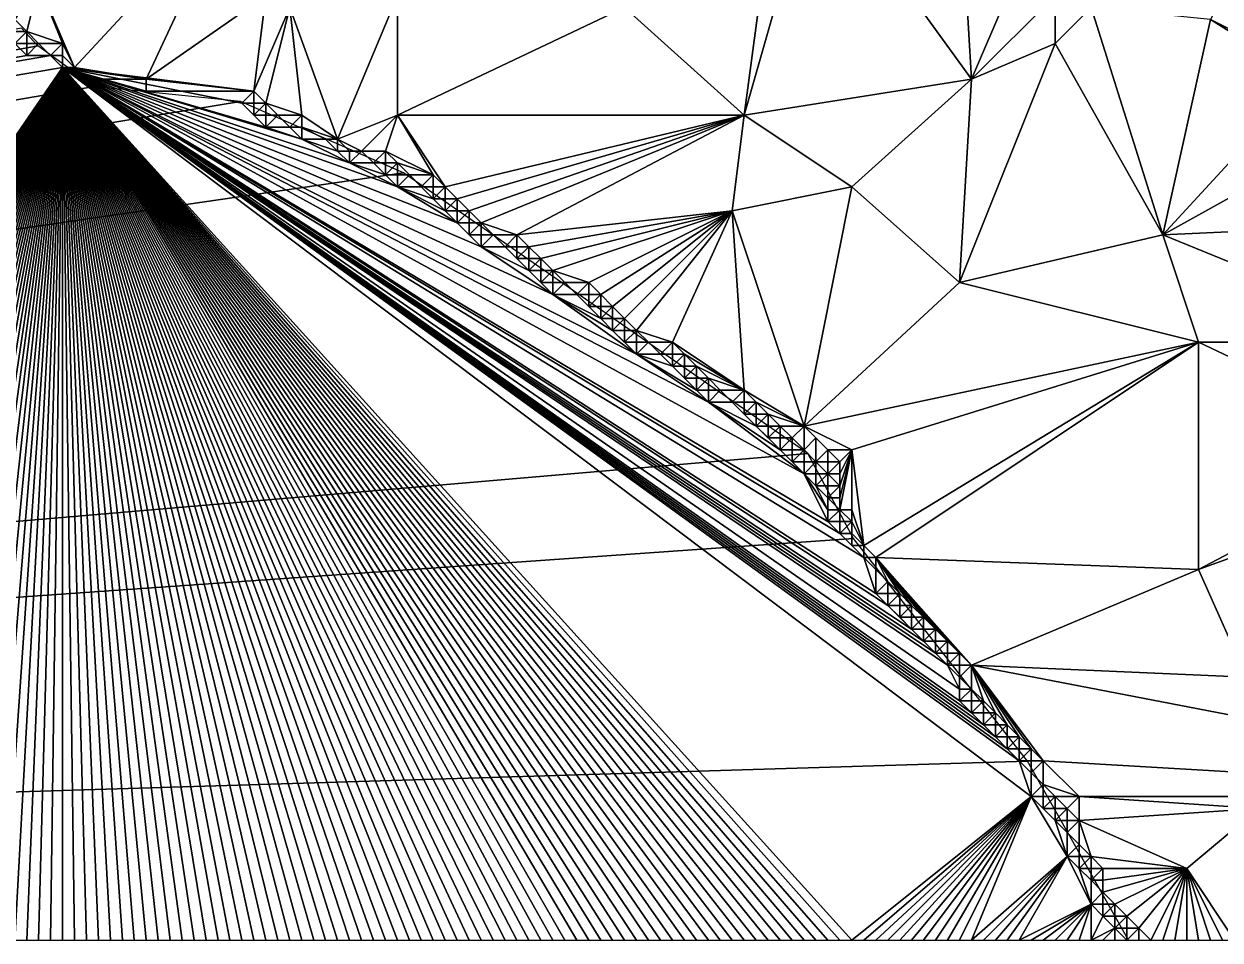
# Model space of a CAD drawing. Header units: metres. Extents: x -1103 to 901, y -902 to 905.
# Drawn here: x 243.5 to 443.6, y -900 to -746.7 of the extents above; entities that cross this region are included whole.
import ezdxf

# ---------------------------------------------------------------- set-up
doc = ezdxf.new("R2010")
doc.units = ezdxf.units.M
for name, color, linetype in [('OSM_TERRAIN', 3, 'CONTINUOUS'), ('OSM_WATER_OUTLINES', 4, 'CONTINUOUS'), ('OSM_WATER_SURFACE', 5, 'CONTINUOUS')]:
    doc.layers.add(name, color=color, linetype=linetype)

msp = doc.modelspace()

# ---------------------------------------------------------------- linework, layer by layer
at = {"layer": 'OSM_TERRAIN'}
for points in [[(-604, -696), (-594, -778), (284, -194)], [(-594, -778), (-580, -894), (284, -194)], [(-580, -894), (254, -620), (284, -194)], [(-580, -894), (208, -704), (254, -620)], [(364, -762, 6.19), (402, -756, 10.11), (376, -720, 8.8)], [(364, -762, 6.19), (376, -720, 8.8), (368, -732, 7.96)], [(376, -720, 8.8), (402, -756, 10.11), (400, -722, 10.11)], [(402, -756, 10.11), (414, -728, 11.43), (400, -722, 10.11)], [(252, -754, 1.93), (278, -726, 2.69), (246, -740, 1.74)], [(252, -754, 1.93), (264, -756, 2.38), (278, -726, 2.69)], [(264, -756, 2.38), (284, -742, 3.2), (278, -726, 2.69)], [(402, -756, 10.11), (416, -742, 11.78), (414, -728, 11.43)], [(344, -744, 5.12), (364, -762, 6.19), (368, -732, 7.96)], [(442, -746, 11.42), (450, -750, 10.6), (446, -738, 10.57)], [(244, -748, 1.63), (246, -740, 1.74), (242, -746, 1.56)], [(244, -748, 1.63), (250, -750, 1.84), (246, -740, 1.74)], [(246, -740, 1.74), (250, -750, 1.84), (252, -754, 1.93)], [(282, -758, 3.1), (284, -742, 3.2), (264, -756, 2.38)], [(282, -758, 3.1), (288, -744, 3.88), (284, -742, 3.2)], [(288, -744, 3.88), (296, -766, 2.73), (306, -742, 4)], [(296, -766, 2.73), (306, -762, 3.07), (306, -742, 4)], [(306, -762, 3.07), (344, -744, 5.12), (306, -742, 4)], [(416, -750, 11.29), (416, -742, 11.78), (402, -756, 10.11)], [(416, -750, 11.29), (422, -744, 11.88), (416, -742, 11.78)], [(282, -758, 3.1), (284, -760, 3.13), (288, -744, 3.88)], [(284, -760, 3.13), (290, -762, 2.88), (288, -744, 3.88)], [(290, -762, 2.88), (296, -766, 2.73), (288, -744, 3.88)], [(306, -762, 3.07), (364, -762, 6.19), (344, -744, 5.12)], [(416, -750, 11.29), (434, -782, 10), (422, -744, 11.88)], [(422, -744, 11.88), (434, -782, 10), (442, -746, 11.42)], [(242, -748), (244, -748, 1.63), (242, -746, 1.56)], [(442, -746, 11.42), (434, -782, 10), (458, -756, 9.96)], [(442, -746, 11.42), (458, -756, 9.96), (450, -750, 10.6)], [(242, -750), (244, -750), (244, -748, 1.63)], [(242, -750), (244, -748, 1.63), (242, -748)], [(244, -750), (246, -750, 1.71), (244, -748, 1.63)], [(246, -750, 1.71), (250, -750, 1.84), (244, -748, 1.63)], [(-580, -894), (244, -752), (242, -750)], [(244, -752), (244, -750), (242, -750)], [(244, -752), (246, -750, 1.71), (244, -750)], [(244, -752), (248, -752), (246, -750, 1.71)], [(248, -752), (250, -750, 1.84), (246, -750, 1.71)], [(248, -752), (250, -752, 1.85), (250, -750, 1.84)], [(250, -752, 1.85), (252, -754, 1.93), (250, -750, 1.84)], [(400, -790, 9.97), (434, -782, 10), (416, -750, 11.29)], [(400, -790, 9.97), (416, -750, 11.29), (402, -756, 10.11)], [(-580, -894), (250, -754), (248, -752)], [(-580, -894), (248, -752), (244, -752)], [(250, -754), (250, -752, 1.85), (248, -752)], [(250, -754), (252, -754, 1.93), (250, -752, 1.85)], [(-580, -894), (150, -900), (250, -754)], [(150, -900), (152, -900), (250, -754)], [(152, -900), (154, -900), (250, -754)], [(154, -900), (156, -900), (250, -754)], [(156, -900), (158, -900), (250, -754)], [(160, -900), (250, -754), (158, -900)], [(160, -900), (162, -900), (250, -754)], [(162, -900), (164, -900), (250, -754)], [(164, -900), (166, -900), (250, -754)], [(166, -900), (168, -900), (250, -754)], [(168, -900), (170, -900), (250, -754)], [(172, -900), (250, -754), (170, -900)], [(172, -900), (174, -900), (250, -754)], [(174, -900), (176, -900), (250, -754)], [(176, -900), (178, -900), (250, -754)], [(180, -900), (250, -754), (178, -900)], [(180, -900), (182, -900), (250, -754)], [(182, -900), (184, -900), (250, -754)], [(184, -900), (186, -900), (250, -754)], [(186, -900), (188, -900), (250, -754)], [(188, -900), (190, -900), (250, -754)], [(192, -900), (250, -754), (190, -900)], [(192, -900), (194, -900), (250, -754)], [(194, -900), (196, -900), (250, -754)], [(196, -900), (198, -900), (250, -754)], [(200, -900), (250, -754), (198, -900)], [(200, -900), (202, -900), (250, -754)], [(202, -900), (204, -900), (250, -754)], [(204, -900), (206, -900), (250, -754)], [(208, -900), (250, -754), (206, -900)], [(208, -900), (210, -900), (250, -754)], [(210, -900), (212, -900), (250, -754)], [(212, -900), (214, -900), (250, -754)], [(214, -900), (216, -900), (250, -754)], [(216, -900), (218, -900), (250, -754)], [(218, -900), (220, -900), (250, -754)], [(220, -900), (222, -900), (250, -754)], [(222, -900), (224, -900), (250, -754)], [(224, -900), (226, -900), (250, -754)], [(228, -900), (250, -754), (226, -900)], [(228, -900), (230, -900), (250, -754)], [(230, -900), (232, -900), (250, -754)], [(232, -900), (234, -900), (250, -754)], [(236, -900), (250, -754), (234, -900)], [(236, -900), (238, -900), (250, -754)], [(238, -900), (240, -900), (250, -754)], [(240, -900), (242, -900), (250, -754)], [(242, -900), (244, -900), (250, -754)], [(244, -900), (246, -900), (250, -754)], [(246, -900), (248, -900), (250, -754)], [(248, -900), (250, -900), (250, -754)], [(256, -900), (258, -900), (250, -754)], [(256, -900), (250, -754), (254, -900)], [(258, -900), (260, -900), (250, -754)], [(260, -900), (262, -900), (250, -754)], [(264, -900), (266, -900), (250, -754)], [(264, -900), (250, -754), (262, -900)], [(266, -900), (268, -900), (250, -754)], [(268, -900), (270, -900), (250, -754)], [(272, -900), (274, -900), (250, -754)], [(272, -900), (250, -754), (270, -900)], [(274, -900), (276, -900), (250, -754)], [(276, -900), (278, -900), (250, -754)], [(280, -900), (282, -900), (250, -754)], [(282, -900), (284, -900), (250, -754)], [(284, -900), (286, -900), (250, -754)], [(292, -900), (294, -900), (250, -754)], [(292, -900), (250, -754), (290, -900)], [(294, -900), (296, -900), (250, -754)], [(296, -900), (298, -900), (250, -754)], [(300, -900), (302, -900), (250, -754)], [(300, -900), (250, -754), (298, -900)], [(302, -900), (304, -900), (250, -754)], [(304, -900), (306, -900), (250, -754)], [(308, -900), (310, -900), (250, -754)], [(310, -900), (312, -900), (250, -754)], [(312, -900), (314, -900), (250, -754)], [(320, -900), (322, -900), (250, -754)], [(320, -900), (250, -754), (318, -900)], [(322, -900), (324, -900), (250, -754)], [(324, -900), (326, -900), (250, -754)], [(326, -900), (328, -900), (250, -754)], [(328, -900), (330, -900), (250, -754)], [(332, -900), (334, -900), (250, -754)], [(332, -900), (250, -754), (330, -900)], [(334, -900), (336, -900), (250, -754)], [(336, -900), (338, -900), (250, -754)], [(338, -900), (340, -900), (250, -754)], [(340, -900), (342, -900), (250, -754)], [(344, -900), (346, -900), (250, -754)], [(344, -900), (250, -754), (342, -900)], [(346, -900), (348, -900), (250, -754)], [(348, -900), (350, -900), (250, -754)], [(352, -900), (354, -900), (250, -754)], [(352, -900), (250, -754), (350, -900)], [(354, -900), (356, -900), (250, -754)], [(356, -900), (358, -900), (250, -754)], [(358, -900), (360, -900), (250, -754)], [(360, -900), (362, -900), (250, -754)], [(368, -900), (370, -900), (250, -754)], [(368, -900), (250, -754), (366, -900)], [(370, -900), (372, -900), (250, -754)], [(372, -900), (374, -900), (250, -754)], [(376, -900), (378, -900), (250, -754)], [(376, -900), (250, -754), (374, -900)], [(378, -900), (380, -900), (250, -754)], [(380, -900), (382, -900), (250, -754)], [(250, -900), (252, -900), (250, -754)], [(252, -900), (254, -900), (250, -754)], [(280, -900), (250, -754), (278, -900)], [(286, -900), (288, -900), (250, -754)], [(290, -900), (250, -754), (288, -900)], [(306, -900), (308, -900), (250, -754)], [(314, -900), (316, -900), (250, -754)], [(318, -900), (250, -754), (316, -900)], [(362, -900), (364, -900), (250, -754)], [(366, -900), (250, -754), (364, -900)], [(382, -900), (412, -876), (250, -754)], [(412, -876), (410, -870), (250, -754)], [(410, -870), (408, -868), (250, -754)], [(250, -754), (408, -868), (406, -866)], [(250, -754), (406, -866), (404, -864)], [(250, -754), (404, -864), (402, -862)], [(250, -754), (402, -862), (400, -860)], [(400, -860), (400, -858), (250, -754)], [(388, -844), (250, -754), (392, -848)], [(250, -754), (400, -858), (398, -854)], [(392, -848), (250, -754), (394, -850)], [(250, -754), (396, -852), (394, -850)], [(250, -754), (398, -854), (396, -852)], [(388, -844), (386, -842), (250, -754)], [(386, -842), (384, -836), (250, -754)], [(384, -836), (380, -832), (250, -754)], [(250, -754), (380, -832), (378, -830)], [(250, -754), (378, -830), (374, -822)], [(250, -754), (358, -810), (346, -802)], [(250, -754), (374, -822), (358, -810)], [(250, -754), (346, -802), (332, -792)], [(250, -754), (332, -792), (320, -784)], [(250, -754), (320, -784), (316, -780)], [(250, -754), (306, -774), (298, -770)], [(250, -754), (316, -780), (306, -774)], [(250, -754), (290, -766), (284, -764)], [(250, -754), (298, -770), (290, -766)], [(284, -764), (280, -760), (250, -754)], [(250, -754), (282, -758, 3.1), (264, -758, 2.38)], [(250, -754), (280, -760), (282, -758, 3.1)], [(250, -754), (264, -756, 2.38), (254, -756, 2.01)], [(250, -754), (264, -758, 2.38), (264, -756, 2.38)], [(250, -754), (254, -756, 2.01), (252, -754, 1.93)], [(254, -756, 2.01), (264, -756, 2.38), (252, -754, 1.93)], [(264, -758, 2.38), (282, -758, 3.1), (264, -756, 2.38)], [(382, -774, 8.71), (402, -756, 10.11), (364, -762, 6.19)], [(400, -790, 9.97), (402, -756, 10.11), (382, -774, 8.71)], [(458, -756, 9.96), (434, -782, 10), (470, -762, 9.26)], [(280, -760), (282, -760, 3.11), (282, -758, 3.1)], [(282, -760, 3.11), (284, -760, 3.13), (282, -758, 3.1)], [(284, -764), (282, -762), (280, -760)], [(282, -762), (282, -760, 3.11), (280, -760)], [(282, -762), (284, -762), (284, -760, 3.13)], [(282, -762), (284, -760, 3.13), (282, -760, 3.11)], [(284, -762), (286, -762, 2.99), (284, -760, 3.13)], [(286, -762, 2.99), (290, -762, 2.88), (284, -760, 3.13)], [(284, -764), (284, -762), (282, -762)], [(284, -764), (288, -764), (286, -762, 2.99)], [(284, -764), (286, -762, 2.99), (284, -762)], [(288, -764), (290, -762, 2.88), (286, -762, 2.99)], [(288, -764), (290, -764, 2.72), (290, -762, 2.88)], [(290, -764, 2.72), (296, -766, 2.73), (290, -762, 2.88)], [(300, -768, 2.79), (306, -762, 3.07), (296, -766, 2.73)], [(300, -768, 2.79), (304, -768, 2.96), (306, -762, 3.07)], [(304, -768, 2.96), (312, -772, 3.35), (306, -762, 3.07)], [(314, -774, 3.46), (306, -762, 3.07), (312, -772, 3.35)], [(314, -774, 3.46), (364, -762, 6.19), (306, -762, 3.07)], [(316, -776, 3.57), (364, -762, 6.19), (314, -774, 3.46)], [(318, -778, 3.68), (364, -762, 6.19), (316, -776, 3.57)], [(318, -778, 3.68), (320, -780, 3.81), (364, -762, 6.19)], [(326, -782, 4.23), (364, -762, 6.19), (320, -780, 3.81)], [(326, -782, 4.23), (362, -778, 6.13), (364, -762, 6.19)], [(362, -778, 6.13), (382, -774, 8.71), (364, -762, 6.19)], [(434, -782, 10), (478, -780, 8.04), (470, -762, 9.26)], [(284, -764), (290, -766), (288, -764)], [(290, -766), (290, -764, 2.72), (288, -764)], [(290, -766), (294, -766), (290, -764, 2.72)], [(294, -766), (296, -766, 2.73), (290, -764, 2.72)], [(290, -766), (298, -770), (296, -768)], [(290, -766), (296, -768), (294, -766)], [(296, -768), (296, -766, 2.73), (294, -766)], [(296, -768), (298, -768), (296, -766, 2.73)], [(298, -768), (300, -768, 2.79), (296, -766, 2.73)], [(298, -770), (298, -768), (296, -768)], [(298, -770), (300, -768, 2.79), (298, -768)], [(298, -770), (302, -770), (300, -768, 2.79)], [(302, -770), (304, -768, 2.96), (300, -768, 2.79)], [(302, -770), (304, -770, 2.94), (304, -768, 2.96)], [(304, -770, 2.94), (306, -770, 3.04), (304, -768, 2.96)], [(306, -770, 3.04), (312, -772, 3.35), (304, -768, 2.96)], [(306, -774), (304, -772), (298, -770)], [(298, -770), (304, -772), (302, -770)], [(304, -772), (304, -770, 2.94), (302, -770)], [(304, -772), (306, -772), (306, -770, 3.04)], [(304, -772), (306, -770, 3.04), (304, -770, 2.94)], [(306, -772), (308, -772, 3.14), (306, -770, 3.04)], [(308, -772, 3.14), (312, -772, 3.35), (306, -770, 3.04)], [(306, -774), (306, -772), (304, -772)], [(306, -774), (308, -772, 3.14), (306, -772)], [(306, -774), (310, -774), (308, -772, 3.14)], [(310, -774), (312, -772, 3.35), (308, -772, 3.14)], [(310, -774), (312, -774, 3.35), (312, -772, 3.35)], [(312, -774, 3.35), (314, -774, 3.46), (312, -772, 3.35)], [(316, -780), (314, -778), (306, -774)], [(306, -774), (314, -778), (312, -776)], [(306, -774), (312, -776), (310, -774)], [(312, -776), (312, -774, 3.35), (310, -774)], [(312, -776), (314, -776, 3.46), (314, -774, 3.46)], [(312, -776), (314, -774, 3.46), (312, -774, 3.35)], [(314, -776, 3.46), (316, -776, 3.57), (314, -774, 3.46)], [(374, -814, 10.37), (382, -774, 8.71), (362, -778, 6.13)], [(374, -814, 10.37), (400, -790, 9.97), (382, -774, 8.71)], [(314, -778), (314, -776, 3.46), (312, -776)], [(314, -778), (316, -778), (316, -776, 3.57)], [(314, -778), (316, -776, 3.57), (314, -776, 3.46)], [(316, -778), (318, -778, 3.68), (316, -776, 3.57)], [(316, -780), (316, -778), (314, -778)], [(316, -780), (318, -780), (318, -778, 3.68)], [(316, -780), (318, -778, 3.68), (316, -778)], [(318, -780), (320, -780, 3.81), (318, -778, 3.68)], [(328, -784, 4.47), (362, -778, 6.13), (326, -782, 4.23)], [(330, -786, 4.74), (362, -778, 6.13), (328, -784, 4.47)], [(330, -786, 4.74), (332, -788, 5.03), (362, -778, 6.13)], [(338, -790, 5.67), (362, -778, 6.13), (332, -788, 5.03)], [(340, -792, 6.03), (362, -778, 6.13), (338, -790, 5.67)], [(340, -792, 6.03), (342, -794, 6.38), (362, -778, 6.13)], [(342, -794, 6.38), (344, -796, 6.73), (362, -778, 6.13)], [(346, -798, 7.09), (362, -778, 6.13), (344, -796, 6.73)], [(352, -800, 7.62), (362, -778, 6.13), (346, -798, 7.09)], [(352, -800, 7.62), (364, -808, 9.14), (362, -778, 6.13)], [(364, -808, 9.14), (374, -814, 10.37), (362, -778, 6.13)], [(320, -784), (318, -782), (316, -780)], [(318, -782), (318, -780), (316, -780)], [(318, -782), (320, -782), (320, -780, 3.81)], [(318, -782), (320, -780, 3.81), (318, -780)], [(320, -782), (322, -782, 3.98), (320, -780, 3.81)], [(322, -782, 3.98), (326, -782, 4.23), (320, -780, 3.81)], [(478, -800, 8.15), (478, -780, 8.04), (434, -782, 10)], [(320, -784), (320, -782), (318, -782)], [(320, -784), (324, -784), (322, -782, 3.98)], [(320, -784), (322, -782, 3.98), (320, -782)], [(324, -784), (326, -782, 4.23), (322, -782, 3.98)], [(324, -784), (326, -784, 4.34), (326, -782, 4.23)], [(326, -784, 4.34), (328, -784, 4.47), (326, -782, 4.23)], [(440, -800, 9.99), (434, -782, 10), (400, -790, 9.97)], [(440, -800, 9.99), (478, -800, 8.15), (434, -782, 10)], [(332, -792), (328, -788), (320, -784)], [(320, -784), (328, -788), (324, -784)], [(328, -788), (326, -786), (324, -784)], [(326, -786), (326, -784, 4.34), (324, -784)], [(326, -786), (328, -786, 4.6), (328, -784, 4.47)], [(326, -786), (328, -784, 4.47), (326, -784, 4.34)], [(328, -786, 4.6), (330, -786, 4.74), (328, -784, 4.47)], [(328, -788), (328, -786, 4.6), (326, -786)], [(328, -788), (330, -788), (330, -786, 4.74)], [(328, -788), (330, -786, 4.74), (328, -786, 4.6)], [(330, -788), (332, -788, 5.03), (330, -786, 4.74)], [(332, -792), (330, -790), (328, -788)], [(330, -790), (330, -788), (328, -788)], [(330, -790), (332, -790), (332, -788, 5.03)], [(330, -790), (332, -788, 5.03), (330, -788)], [(332, -790), (334, -790, 5.34), (332, -788, 5.03)], [(334, -790, 5.34), (338, -790, 5.67), (332, -788, 5.03)], [(332, -792), (332, -790), (330, -790)], [(332, -792), (336, -792), (334, -790, 5.34)], [(332, -792), (334, -790, 5.34), (332, -790)], [(336, -792), (338, -790, 5.67), (334, -790, 5.34)], [(336, -792), (338, -792, 5.85), (338, -790, 5.67)], [(338, -792, 5.85), (340, -792, 6.03), (338, -790, 5.67)], [(440, -800, 9.99), (400, -790, 9.97), (374, -814, 10.37)], [(346, -802), (342, -798), (332, -792)], [(342, -798), (340, -796), (332, -792)], [(332, -792), (340, -796), (336, -792)], [(340, -796), (338, -794), (336, -792)], [(338, -794), (338, -792, 5.85), (336, -792)], [(338, -794), (340, -794, 6.22), (340, -792, 6.03)], [(338, -794), (340, -792, 6.03), (338, -792, 5.85)], [(340, -794, 6.22), (342, -794, 6.38), (340, -792, 6.03)], [(340, -796), (340, -794, 6.22), (338, -794)], [(340, -796), (342, -796), (342, -794, 6.38)], [(340, -796), (342, -794, 6.38), (340, -794, 6.22)], [(342, -796), (344, -796, 6.73), (342, -794, 6.38)], [(342, -798), (342, -796), (340, -796)], [(342, -798), (344, -798), (344, -796, 6.73)], [(342, -798), (344, -796, 6.73), (342, -796)], [(344, -798), (346, -798, 7.09), (344, -796, 6.73)], [(342, -798), (346, -802), (344, -800)], [(344, -800), (344, -798), (342, -798)], [(344, -800), (346, -800), (346, -798, 7.09)], [(344, -800), (346, -798, 7.09), (344, -798)], [(346, -800), (348, -800, 7.41), (346, -798, 7.09)], [(348, -800, 7.41), (352, -800, 7.62), (346, -798, 7.09)], [(346, -802), (346, -800), (344, -800)], [(346, -802), (350, -802), (348, -800, 7.41)], [(346, -802), (348, -800, 7.41), (346, -800)], [(350, -802), (352, -800, 7.62), (348, -800, 7.41)], [(350, -802), (352, -802, 7.83), (352, -800, 7.62)], [(352, -802, 7.83), (354, -802, 7.93), (352, -800, 7.62)], [(354, -802, 7.93), (364, -808, 9.14), (352, -800, 7.62)], [(382, -818, 10.94), (440, -800, 9.99), (374, -814, 10.37)], [(384, -834, 11.88), (440, -800, 9.99), (382, -818, 10.94)], [(384, -834, 11.88), (386, -836, 11.97), (440, -800, 9.99)], [(386, -836, 11.97), (440, -838, 11.92), (440, -800, 9.99)], [(440, -838, 11.92), (478, -818, 9.1), (440, -800, 9.99)], [(478, -818, 9.1), (478, -800, 8.15), (440, -800, 9.99)], [(358, -810), (356, -808), (346, -802)], [(356, -808), (352, -804), (346, -802)], [(346, -802), (352, -804), (350, -802)], [(352, -804), (352, -802, 7.83), (350, -802)], [(352, -804), (354, -804, 8.14), (354, -802, 7.93)], [(352, -804), (354, -802, 7.93), (352, -802, 7.83)], [(354, -804, 8.14), (356, -804, 8.25), (354, -802, 7.93)], [(354, -802, 7.93), (356, -804, 8.25), (364, -808, 9.14)], [(352, -804), (356, -808), (354, -806)], [(354, -806), (354, -804, 8.14), (352, -804)], [(354, -806), (356, -806), (356, -804, 8.25)], [(354, -806), (356, -804, 8.25), (354, -804, 8.14)], [(356, -806), (358, -806, 8.57), (356, -804, 8.25)], [(358, -806, 8.57), (364, -808, 9.14), (356, -804, 8.25)], [(356, -808), (356, -806), (354, -806)], [(356, -808), (358, -808), (358, -806, 8.57)], [(356, -808), (358, -806, 8.57), (356, -806)], [(358, -808), (360, -808, 8.89), (358, -806, 8.57)], [(360, -808, 8.89), (364, -808, 9.14), (358, -806, 8.57)], [(358, -810), (358, -808), (356, -808)], [(358, -810), (360, -808, 8.89), (358, -808)], [(358, -810), (362, -810), (360, -808, 8.89)], [(362, -810), (364, -808, 9.14), (360, -808, 8.89)], [(362, -810), (364, -810, 9.34), (364, -808, 9.14)], [(364, -810, 9.34), (366, -810, 9.49), (364, -808, 9.14)], [(366, -810, 9.49), (374, -814, 10.37), (364, -808, 9.14)], [(374, -822), (370, -818), (358, -810)], [(358, -810), (370, -818), (366, -814)], [(366, -814), (362, -810), (358, -810)], [(366, -814), (364, -812), (362, -810)], [(364, -812), (364, -810, 9.34), (362, -810)], [(364, -812), (366, -812, 9.68), (366, -810, 9.49)], [(364, -812), (366, -810, 9.49), (364, -810, 9.34)], [(366, -812, 9.68), (368, -812, 9.81), (366, -810, 9.49)], [(368, -812, 9.81), (374, -814, 10.37), (366, -810, 9.49)], [(366, -814), (366, -812, 9.68), (364, -812)], [(366, -814), (368, -814), (368, -812, 9.81)], [(366, -814), (368, -812, 9.81), (366, -812, 9.68)], [(368, -814), (370, -814, 10.12), (368, -812, 9.81)], [(370, -814, 10.12), (374, -814, 10.37), (368, -812, 9.81)], [(370, -818), (368, -816), (366, -814)], [(368, -816), (368, -814), (366, -814)], [(368, -816), (370, -816), (370, -814, 10.12)], [(368, -816), (370, -814, 10.12), (368, -814)], [(370, -816), (372, -816, 8.85), (370, -814, 10.12)], [(372, -816, 8.85), (374, -814, 10.37), (370, -814, 10.12)], [(372, -816, 8.85), (374, -818, 7.94), (374, -814, 10.37)], [(378, -818, 10.46), (382, -818, 10.94), (374, -814, 10.37)], [(374, -818, 7.94), (376, -816, 9.85), (374, -814, 10.37)], [(376, -816, 9.85), (378, -818, 10.46), (374, -814, 10.37)], [(370, -818), (370, -816), (368, -816)], [(370, -818), (372, -818), (372, -816, 8.85)], [(370, -818), (372, -816, 8.85), (370, -816)], [(372, -818), (374, -818, 7.94), (372, -816, 8.85)], [(376, -820, 8.45), (376, -816, 9.85), (374, -818, 7.94)], [(376, -820, 8.45), (378, -818, 10.46), (376, -816, 9.85)], [(374, -822), (372, -820), (370, -818)], [(372, -820), (372, -818), (370, -818)], [(372, -820), (374, -820), (374, -818, 7.94)], [(372, -820), (374, -818, 7.94), (372, -818)], [(374, -820), (376, -820, 8.45), (374, -818, 7.94)], [(376, -820, 8.45), (378, -820, 9.55), (378, -818, 10.46)], [(378, -820, 9.55), (380, -820, 10.22), (378, -818, 10.46)], [(380, -820, 10.22), (382, -818, 10.94), (378, -818, 10.46)], [(380, -828, 8.92), (382, -828, 10.81), (382, -818, 10.94)], [(380, -828, 8.92), (382, -818, 10.94), (380, -826, 8.89)], [(380, -826, 8.89), (382, -818, 10.94), (380, -824, 8.85)], [(380, -824, 8.85), (382, -818, 10.94), (380, -822, 9.43)], [(380, -822, 9.43), (382, -818, 10.94), (380, -820, 10.22)], [(382, -828, 10.81), (384, -834, 11.88), (382, -818, 10.94)], [(440, -838, 11.92), (462, -830, 10.59), (478, -818, 9.1)], [(374, -822), (374, -820), (372, -820)], [(374, -822), (376, -822), (376, -820, 8.45)], [(374, -822), (376, -820, 8.45), (374, -820)], [(376, -822), (378, -822, 8.14), (376, -820, 8.45)], [(378, -822, 8.14), (378, -820, 9.55), (376, -820, 8.45)], [(378, -822, 8.14), (380, -822, 9.43), (380, -820, 10.22)], [(378, -822, 8.14), (380, -820, 10.22), (378, -820, 9.55)], [(378, -830), (378, -828), (374, -822)], [(378, -828), (376, -824), (374, -822)], [(376, -824), (376, -822), (374, -822)], [(376, -824), (378, -824, 7.11), (378, -822, 8.14)], [(376, -824), (378, -822, 8.14), (376, -822)], [(378, -824, 7.11), (380, -824, 8.85), (378, -822, 8.14)], [(380, -824, 8.85), (380, -822, 9.43), (378, -822, 8.14)], [(378, -828), (378, -826), (376, -824)], [(378, -826), (378, -824, 7.11), (376, -824)], [(378, -826), (380, -826, 8.89), (380, -824, 8.85)], [(378, -826), (380, -824, 8.85), (378, -824, 7.11)], [(378, -828), (380, -828, 8.92), (378, -826)], [(380, -828, 8.92), (380, -826, 8.89), (378, -826)], [(378, -830), (380, -830), (380, -828, 8.92)], [(378, -830), (380, -828, 8.92), (378, -828)], [(380, -830), (382, -830, 10.9), (380, -828, 8.92)], [(382, -830, 10.9), (382, -828, 10.81), (380, -828, 8.92)], [(382, -830, 10.9), (384, -834, 11.88), (382, -828, 10.81)], [(380, -832), (380, -830), (378, -830)], [(380, -832), (382, -832, 10.98), (382, -830, 10.9)], [(380, -832), (382, -830, 10.9), (380, -830)], [(382, -832, 10.98), (384, -834, 11.88), (382, -830, 10.9)], [(448, -856, 12.05), (462, -830, 10.59), (440, -838, 11.92)], [(384, -836), (382, -834), (380, -832)], [(382, -834), (382, -832, 10.98), (380, -832)], [(382, -834), (384, -834, 11.88), (382, -832, 10.98)], [(384, -836), (384, -834, 11.88), (382, -834)], [(384, -836), (386, -836, 11.97), (384, -834, 11.88)], [(386, -842), (386, -838), (384, -836)], [(386, -838), (386, -836, 11.97), (384, -836)], [(400, -852, 12.05), (402, -854, 12), (386, -836, 11.97)], [(400, -852, 12.05), (386, -836, 11.97), (398, -850, 12.1)], [(398, -850, 12.1), (386, -836, 11.97), (396, -848, 12.14)], [(392, -844, 12.18), (394, -846, 12.17), (386, -836, 11.97)], [(392, -844, 12.18), (386, -836, 11.97), (390, -842, 12.16)], [(394, -846, 12.17), (396, -848, 12.14), (386, -836, 11.97)], [(402, -854, 12), (440, -838, 11.92), (386, -836, 11.97)], [(390, -842, 12.16), (386, -836, 11.97), (388, -840, 12.13)], [(388, -840, 12.13), (386, -836, 11.97), (386, -838)], [(386, -842), (388, -840, 12.13), (386, -838)], [(402, -854, 12), (448, -856, 12.05), (440, -838, 11.92)], [(386, -842), (388, -842), (388, -840, 12.13)], [(388, -842), (390, -842, 12.16), (388, -840, 12.13)], [(388, -844), (388, -842), (386, -842)], [(388, -844), (390, -844), (390, -842, 12.16)], [(388, -844), (390, -842, 12.16), (388, -842)], [(390, -844), (392, -844, 12.18), (390, -842, 12.16)], [(392, -848), (390, -846), (388, -844)], [(390, -846), (390, -844), (388, -844)], [(390, -846), (392, -846), (392, -844, 12.18)], [(390, -846), (392, -844, 12.18), (390, -844)], [(392, -846), (394, -846, 12.17), (392, -844, 12.18)], [(392, -848), (392, -846), (390, -846)], [(392, -848), (394, -848), (394, -846, 12.17)], [(392, -848), (394, -846, 12.17), (392, -846)], [(394, -848), (396, -848, 12.14), (394, -846, 12.17)], [(394, -850), (394, -848), (392, -848)], [(394, -850), (396, -850, 12.17), (396, -848, 12.14)], [(394, -850), (396, -848, 12.14), (394, -848)], [(396, -850, 12.17), (398, -850, 12.1), (396, -848, 12.14)], [(396, -852), (396, -850, 12.17), (394, -850)], [(396, -852), (398, -852, 12.12), (398, -850, 12.1)], [(396, -852), (398, -850, 12.1), (396, -850, 12.17)], [(398, -852, 12.12), (400, -852, 12.05), (398, -850, 12.1)], [(398, -854), (398, -852, 12.12), (396, -852)], [(398, -854), (400, -854, 12.06), (400, -852, 12.05)], [(398, -854), (400, -852, 12.05), (398, -852, 12.12)], [(400, -854, 12.06), (402, -854, 12), (400, -852, 12.05)], [(400, -858), (400, -856), (398, -854)], [(400, -856), (400, -854, 12.06), (398, -854)], [(402, -858, 12.01), (402, -854, 12), (400, -856)], [(400, -856), (402, -854, 12), (400, -854, 12.06)], [(412, -868, 12.42), (414, -870, 12.56), (402, -854, 12)], [(410, -866, 12.29), (402, -854, 12), (408, -864, 12.19)], [(410, -866, 12.29), (412, -868, 12.42), (402, -854, 12)], [(414, -870, 12.56), (516, -876, 13.08), (402, -854, 12)], [(408, -864, 12.19), (402, -854, 12), (406, -862, 12.11)], [(402, -854, 12), (516, -876, 13.08), (448, -856, 12.05)], [(406, -862, 12.11), (402, -854, 12), (404, -860, 12.05)], [(402, -858, 12.01), (404, -860, 12.05), (402, -854, 12)], [(400, -858), (402, -858, 12.01), (400, -856)], [(400, -860), (402, -860), (402, -858, 12.01)], [(400, -860), (402, -858, 12.01), (400, -858)], [(402, -860), (404, -860, 12.05), (402, -858, 12.01)], [(402, -862), (402, -860), (400, -860)], [(402, -862), (404, -862), (404, -860, 12.05)], [(402, -862), (404, -860, 12.05), (402, -860)], [(404, -862), (406, -862, 12.11), (404, -860, 12.05)], [(404, -864), (404, -862), (402, -862)], [(404, -864), (406, -864), (406, -862, 12.11)], [(404, -864), (406, -862, 12.11), (404, -862)], [(406, -864), (408, -864, 12.19), (406, -862, 12.11)], [(406, -866), (406, -864), (404, -864)], [(406, -866), (408, -866), (408, -864, 12.19)], [(406, -866), (408, -864, 12.19), (406, -864)], [(408, -866), (410, -866, 12.29), (408, -864, 12.19)], [(408, -868), (408, -866), (406, -866)], [(408, -868), (410, -868, 12.35), (410, -866, 12.29)], [(408, -868), (410, -866, 12.29), (408, -866)], [(410, -868, 12.35), (412, -868, 12.42), (410, -866, 12.29)], [(410, -870), (410, -868, 12.35), (408, -868)], [(410, -870), (412, -870, 12.48), (412, -868, 12.42)], [(410, -870), (412, -868, 12.42), (410, -868, 12.35)], [(412, -870, 12.48), (414, -870, 12.56), (412, -868, 12.42)], [(412, -876), (412, -872), (410, -870)], [(412, -872), (412, -870, 12.48), (410, -870)], [(412, -872), (414, -874, 12.6), (414, -870, 12.56)], [(412, -872), (414, -870, 12.56), (412, -870, 12.48)], [(414, -874, 12.6), (420, -876, 12.78), (414, -870, 12.56)], [(420, -876, 12.78), (516, -876, 13.08), (414, -870, 12.56)], [(412, -876), (414, -874, 12.6), (412, -872)], [(412, -876), (414, -876), (414, -874, 12.6)], [(414, -876), (416, -876, 12.64), (414, -874, 12.6)], [(416, -876, 12.64), (420, -876, 12.78), (414, -874, 12.6)], [(384, -900), (412, -876), (382, -900)], [(384, -900), (386, -900), (412, -876)], [(386, -900), (388, -900), (412, -876)], [(388, -900), (390, -900), (412, -876)], [(392, -900), (412, -876), (390, -900)], [(392, -900), (394, -900), (412, -876)], [(394, -900), (396, -900), (412, -876)], [(396, -900), (398, -900), (412, -876)], [(398, -900), (400, -900), (412, -876)], [(400, -900), (402, -900), (412, -876)], [(402, -900), (418, -886), (412, -876)], [(418, -886), (416, -880), (412, -876)], [(412, -876), (416, -880), (414, -878)], [(414, -878), (414, -876), (412, -876)], [(414, -878), (416, -878, 12.44), (416, -876, 12.64)], [(414, -878), (416, -876, 12.64), (414, -876)], [(416, -878, 12.44), (418, -878, 12.51), (416, -876, 12.64)], [(418, -878, 12.51), (420, -876, 12.78), (416, -876, 12.64)], [(418, -878, 12.51), (420, -880, 12.37), (420, -876, 12.78)], [(420, -880, 12.37), (450, -878, 12.92), (420, -876, 12.78)], [(450, -878, 12.92), (516, -876, 13.08), (420, -876, 12.78)], [(416, -880), (416, -878, 12.44), (414, -878)], [(416, -880), (418, -880, 12.31), (418, -878, 12.51)], [(416, -880), (418, -878, 12.51), (416, -878, 12.44)], [(418, -880, 12.31), (420, -880, 12.37), (418, -878, 12.51)], [(438, -888, 12.25), (450, -878, 12.92), (420, -880, 12.37)], [(446, -900, 12.03), (450, -878, 12.92), (438, -888, 12.25)], [(418, -886), (418, -882), (416, -880)], [(418, -882), (418, -880, 12.31), (416, -880)], [(418, -882), (420, -884, 11.97), (420, -880, 12.37)], [(418, -882), (420, -880, 12.37), (418, -880, 12.31)], [(422, -886, 11.82), (438, -888, 12.25), (420, -880, 12.37)], [(420, -884, 11.97), (422, -886, 11.82), (420, -880, 12.37)], [(418, -886), (420, -884, 11.97), (418, -882)], [(418, -886), (420, -886), (420, -884, 11.97)], [(420, -886), (422, -886, 11.82), (420, -884, 11.97)], [(404, -900), (418, -886), (402, -900)], [(404, -900), (406, -900), (418, -886)], [(406, -900), (408, -900), (418, -886)], [(408, -900), (410, -900), (418, -886)], [(410, -900), (422, -894), (418, -886)], [(422, -894), (420, -888), (418, -886)], [(420, -888), (420, -886), (418, -886)], [(420, -888), (422, -888, 11.63), (422, -886, 11.82)], [(420, -888), (422, -886, 11.82), (420, -886)], [(438, -888, 12.25), (422, -886, 11.82), (424, -888, 11.71)], [(422, -888, 11.63), (424, -888, 11.71), (422, -886, 11.82)], [(422, -894), (422, -890), (420, -888)], [(422, -890), (422, -888, 11.63), (420, -888)], [(422, -890), (424, -890, 11.53), (424, -888, 11.71)], [(422, -890), (424, -888, 11.71), (422, -888, 11.63)], [(424, -892, 11.36), (426, -894, 11.3), (438, -888, 12.25)], [(424, -892, 11.36), (438, -888, 12.25), (424, -890, 11.53)], [(424, -890, 11.53), (438, -888, 12.25), (424, -888, 11.71)], [(428, -896, 11.29), (438, -888, 12.25), (426, -894, 11.3)], [(428, -896, 11.29), (430, -898, 11.29), (438, -888, 12.25)], [(432, -900, 11.29), (438, -888, 12.25), (430, -898, 11.29)], [(432, -900, 11.29), (434, -900, 11.4), (438, -888, 12.25)], [(434, -900, 11.4), (436, -900, 11.5), (438, -888, 12.25)], [(436, -900, 11.5), (438, -900, 11.61), (438, -888, 12.25)], [(438, -900, 11.61), (440, -900, 11.71), (438, -888, 12.25)], [(440, -900, 11.71), (442, -900, 11.82), (438, -888, 12.25)], [(442, -900, 11.82), (444, -900, 11.92), (438, -888, 12.25)], [(444, -900, 11.92), (446, -900, 12.03), (438, -888, 12.25)], [(422, -894), (424, -892, 11.36), (422, -890)], [(424, -892, 11.36), (424, -890, 11.53), (422, -890)], [(422, -894), (424, -894), (424, -892, 11.36)], [(424, -894), (426, -894, 11.3), (424, -892, 11.36)], [(412, -900), (422, -894), (410, -900)], [(412, -900), (414, -900), (422, -894)], [(414, -900), (416, -900), (422, -894)], [(416, -900), (418, -900), (422, -894)], [(418, -900), (420, -900), (422, -894)], [(420, -900), (422, -900), (422, -894)], [(422, -900), (424, -896), (422, -894)], [(424, -896), (424, -894), (422, -894)], [(424, -896), (426, -896), (426, -894, 11.3)], [(424, -896), (426, -894, 11.3), (424, -894)], [(426, -896), (428, -896, 11.29), (426, -894, 11.3)], [(422, -900), (426, -898), (424, -896)], [(426, -898), (426, -896), (424, -896)], [(426, -898), (428, -898, 11.19), (428, -896, 11.29)], [(426, -898), (428, -896, 11.29), (426, -896)], [(428, -898, 11.19), (430, -898, 11.29), (428, -896, 11.29)], [(424, -900), (426, -898), (422, -900)], [(424, -900), (426, -900), (426, -898)], [(426, -900), (428, -900), (426, -898)], [(428, -900), (428, -898, 11.19), (426, -898)], [(428, -900), (430, -900, 11.19), (430, -898, 11.29)], [(428, -900), (430, -898, 11.29), (428, -898, 11.19)], [(430, -900, 11.19), (432, -900, 11.29), (430, -898, 11.29)]]:
    msp.add_3dface(points, dxfattribs=at)
at = {"layer": 'OSM_WATER_OUTLINES'}
msp.add_polyline3d([(-573.74, -900, 1), (428.28, -900, 1), (411.37, -870.06, 1), (382.26, -832.81, 1), (374.64, -818.6, 1), (307.04, -771.62, 1), (307.02, -771.62, 1), (279.77, -759.7, 1), (255.31, -757.2, 1), (245.89, -750.4, 1), (243.16, -747.47, 1)], dxfattribs=at)
at = {"layer": 'OSM_WATER_SURFACE'}
for points in [[(476.48, -23.24, 1), (-601.5, -736.6, 1), (-581.53, -893.84, 1)], [(476.48, -23.24, 1), (-581.53, -893.84, 1), (-573.74, -900, 1)], [(476.48, -23.24, 1), (-573.74, -900, 1), (232.34, -618.32, 1)], [(-573.74, -900, 1), (245.89, -750.4, 1), (243.16, -747.47, 1)], [(-573.74, -900, 1), (255.31, -757.2, 1), (245.89, -750.4, 1)], [(-573.74, -900, 1), (279.77, -759.7, 1), (255.31, -757.2, 1)], [(-573.74, -900, 1), (307.02, -771.62, 1), (279.77, -759.7, 1)], [(-573.74, -900, 1), (374.64, -818.6, 1), (307.04, -771.62, 1)], [(-573.74, -900, 1), (307.04, -771.62, 1), (307.02, -771.62, 1)], [(-573.74, -900, 1), (382.26, -832.81, 1), (374.64, -818.6, 1)], [(-573.74, -900, 1), (411.37, -870.06, 1), (382.26, -832.81, 1)], [(-573.74, -900, 1), (428.28, -900, 1), (411.37, -870.06, 1)]]:
    msp.add_3dface(points, dxfattribs=at)

doc.saveas('drawing.dxf')
